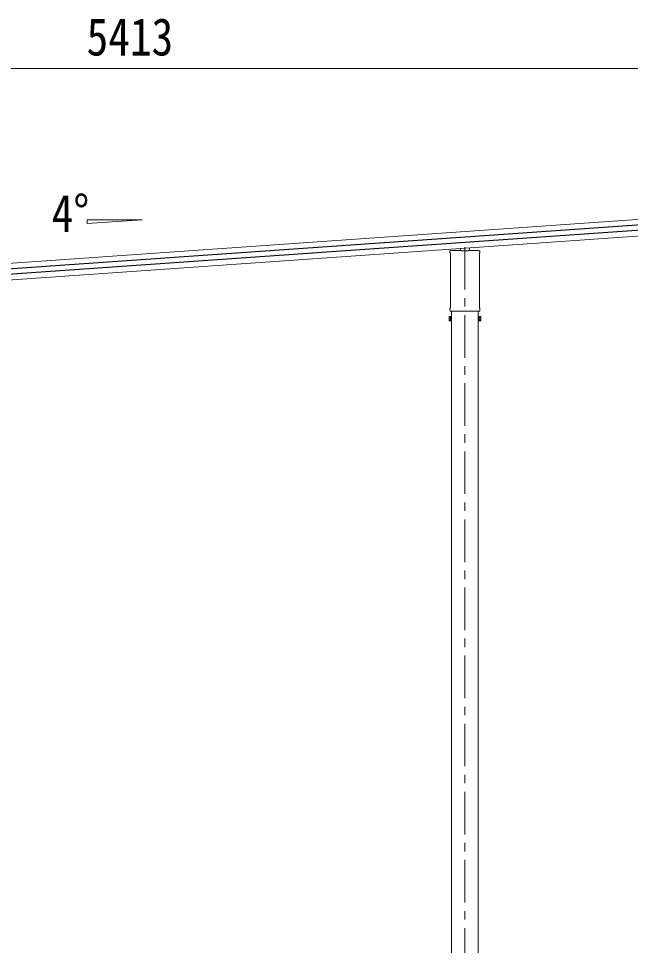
# Model space of a CAD drawing. Units: millimetres at full size, sheet at 1:40; details may follow other scales. Extents: x -11243 to 77708, y -7760 to 25636.
# Drawn here: x 4499 to 7372, y -4835 to -480 of the extents above; entities that cross this region are included whole.
import ezdxf
from ezdxf.enums import TextEntityAlignment as Align

# ---------------------------------------------------------------- set-up
doc = ezdxf.new("R2010")
doc.units = ezdxf.units.MM
doc.header["$LTSCALE"] = 40
doc.linetypes.add('CHAIN1', pattern=[8, 5, -1, 1, -1])
for name, color, linetype, lineweight in [('0-1_本体', 5, 'CHAIN1', 9), ('0-3_ELV2', 4, 'Continuous', 9), ('0-6_OTH_LINE', 6, 'Continuous', 9), ('0-7_SHAPE', 4, 'Continuous', 9)]:
    doc.layers.add(name, color=color, linetype=linetype, lineweight=lineweight)
doc.styles.add('ＭＳ ゴシック', font='')
doc.styles.get('ＭＳ ゴシック').set_extended_font_data('MS Gothic')

msp = doc.modelspace()

# ---------------------------------------------------------------- linework, layer by layer
at = {"layer": '0-1_本体'}
msp.add_line((6595.2, -1553.58), (6595.2, -5405.14), dxfattribs=at)
at = {"layer": '0-3_ELV2'}
for p, q in [((2416.47, -1772.43), (7663.17, -1405.54)), ((2418.28, -1798.33), (7664.98, -1431.45)), ((2418.38, -1799.72), (7665.08, -1432.84)), ((2420, -1822.95), (7666.71, -1456.06)), ((2420.1, -1824.36), (7666.8, -1457.48)), ((2421.91, -1850.24), (7668.61, -1483.35)), ((6574.2, -1569.51), (6574.2, -1559.66)), ((6616.2, -1569.51), (6616.2, -1556.72)), ((6524.95, -1578.51), (6524.95, -1573.76)), ((6526.74, -1581.97), (6526.74, -1581.97)), ((6526.95, -1582.38), (6526.95, -1839.13)), ((6529.2, -1569.51), (6579.2, -1569.51)), ((6579.7, -1571.51), (6579.7, -1570.01)), ((6610.7, -1571.51), (6579.7, -1571.51)), ((6610.7, -1570.01), (6610.7, -1571.51)), ((6611.2, -1569.51), (6661.2, -1569.51)), ((6663.45, -1839.13), (6663.45, -1582.38)), ((6663.66, -1581.97), (6663.66, -1581.97)), ((6665.45, -1573.76), (6665.45, -1578.51)), ((6524.95, -1851.01), (6524.95, -1843.01)), ((6526.65, -1854.41), (6526.64, -1854.41)), ((6526.74, -1839.54), (6526.74, -1839.54)), ((6526.95, -1854.51), (6526.93, -1854.51)), ((6526.95, -1854.51), (6663.45, -1854.51)), ((6532.7, -1854.51), (6532.7, -5370.41)), ((6657.7, -5370.41), (6657.7, -1854.51)), ((6663.46, -1854.51), (6663.45, -1854.51)), ((6663.66, -1839.54), (6663.66, -1839.54)), ((6665.45, -1843.01), (6665.45, -1851.01)), ((6521.2, -1881.91), (6521.95, -1880.59)), ((6521.2, -1881.91), (6521.2, -1898.91)), ((6521.2, -1898.91), (6521.95, -1900.22)), ((6528.2, -1880.59), (6521.95, -1880.59)), ((6528.2, -1885.5), (6521.95, -1885.5)), ((6528.2, -1895.31), (6521.95, -1895.31)), ((6528.2, -1900.22), (6521.95, -1900.22)), ((6528.2, -1900.22), (6528.2, -1880.59)), ((6528.2, -1881.21), (6530.7, -1881.21)), ((6530.7, -1899.61), (6528.2, -1899.61)), ((6662.2, -1881.21), (6659.7, -1881.21)), ((6659.7, -1899.61), (6662.2, -1899.61)), ((6662.2, -1900.22), (6662.2, -1880.59)), ((6662.2, -1880.59), (6668.44, -1880.59)), ((6662.2, -1885.5), (6668.44, -1885.5)), ((6662.2, -1895.31), (6668.44, -1895.31)), ((6662.2, -1900.22), (6668.44, -1900.22)), ((6669.2, -1881.91), (6668.44, -1880.59)), ((6669.2, -1898.91), (6668.44, -1900.22)), ((6669.2, -1881.91), (6669.2, -1898.91))]:
    msp.add_line(p, q, dxfattribs=at)
for points in [[(6526.76, -1854.47), (6526.7, -1854.44), (6526.65, -1854.41)], [(6526.93, -1854.51), (6526.77, -1854.47), (6526.76, -1854.47)], [(6663.63, -1854.47), (6663.48, -1854.51), (6663.46, -1854.51)], [(6663.75, -1854.41), (6663.75, -1854.41), (6663.63, -1854.47)]]:
    msp.add_lwpolyline(points, dxfattribs=at)
for points in [[(6530.7, -1900.91), (6530.7, -1879.91), (6532.7, -1879.91), (6532.7, -1900.91)], [(6659.7, -1900.91), (6659.7, -1879.91), (6657.7, -1879.91), (6657.7, -1900.91)]]:
    msp.add_lwpolyline(points, close=True, dxfattribs=at)
for centre, radius, start, end in [((6529.2, -1573.76), 4.25, 90, 180), ((6529.2, -1578.51), 4.25, 180, 234.62358), ((6526.45, -1582.38), 0.5, 0.0463, 54.58271), ((6661.2, -1573.76), 4.25, 0, 90), ((6663.95, -1582.38), 0.5, 125.41729, 179.9537), ((6661.2, -1578.51), 4.25, 305.37642, 0), ((6529.2, -1843.01), 4.25, 125.37642, 180), ((6529.2, -1851.01), 4.25, 180, 233.11111), ((6526.45, -1839.13), 0.5, 305.4181, 359.95288), ((6663.95, -1839.13), 0.5, 180.04713, 234.58188), ((6661.2, -1843.01), 4.25, 0, 54.62358), ((6661.2, -1851.01), 4.25, 306.88889, 360), ((6525.54, -1883.05), 4.34, 145.61575, 214.38425), ((6525.54, -1897.77), 4.34, 145.61575, 214.38425), ((6537.44, -1890.41), 16.24, 162.41205, 197.58795), ((6652.95, -1890.41), 16.24, 342.41205, 17.58795), ((6664.85, -1883.05), 4.34, 325.61575, 34.38425), ((6664.85, -1897.77), 4.34, 325.61575, 34.38425)]:
    msp.add_arc(centre, radius, start, end, dxfattribs=at)
for centre, major_axis, ratio, start_param, end_param in [((6579.26, -1569.94), (0.481, -0.181), 0.828259, 1.9947436, 1.996569), ((6579.2, -1570.01), (0.354, 0.354), 0.999467, 5.4996506, 7.06672), ((6579.26, -1569.94), (-0.181, 0.481), 0.828259, 4.2866163, 4.2884417), ((6611.13, -1569.94), (0.181, 0.481), 0.828259, 1.9947436, 1.996569), ((6611.2, -1570.01), (0.354, -0.354), 0.999467, 2.358058, 3.9251274), ((6611.13, -1569.94), (0.481, 0.181), 0.828259, 1.1450236, 1.146849)]:
    msp.add_ellipse(centre, major_axis=major_axis, ratio=ratio, start_param=start_param, end_param=end_param, dxfattribs=at)
at = {"layer": '0-6_OTH_LINE'}
msp.add_line((7725.2, -714.57), (2312.2, -714.57), dxfattribs=at)
at = {"layer": '0-7_SHAPE'}
for p, q in [((4821.44, -1425.61), (5079.45, -1425.61)), ((4821.44, -1443.65), (5079.45, -1425.61)), ((4821.44, -1425.61), (4821.44, -1443.65))]:
    msp.add_line(p, q, dxfattribs=at)

# ---------------------------------------------------------------- texts
at = {"layer": '0-6_OTH_LINE', "color": 7, "style": 'ＭＳ ゴシック', "width": 0.85}
msp.add_text('5413', height=176, dxfattribs=at).set_placement((4818.7, -706.57), align=Align.BOTTOM_LEFT)
at = {"layer": '0-7_SHAPE', "color": 7, "style": 'ＭＳ ゴシック', "width": 0.85}
msp.add_text('4°', height=176, dxfattribs=at).set_placement((4654.62, -1536.16), align=Align.BOTTOM_LEFT)

doc.saveas('drawing.dxf')
